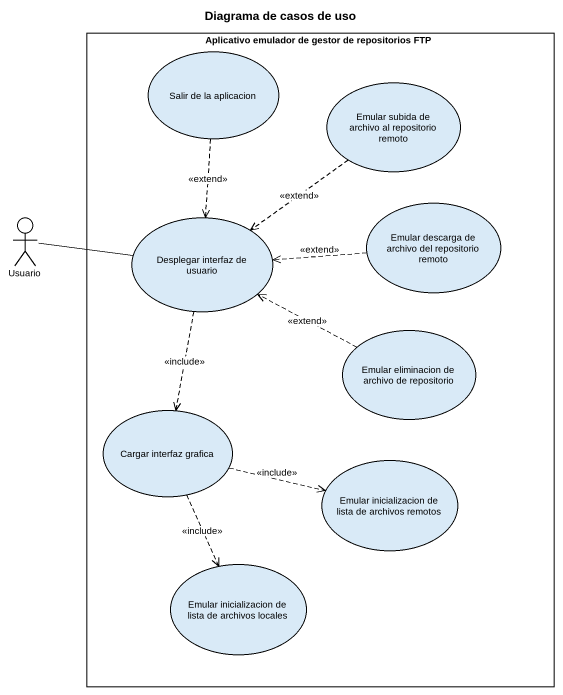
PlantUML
@startuml
title Diagrama de casos de uso
rectangle "Aplicativo emulador de gestor de repositorios FTP" as Aplicativo_emulador_de {
  usecase "Salir de la aplicacion" as Salir_de_la_aplicacion
  usecase "Emular subida de archivo al repositorio remoto" as Emular_subida_de_archivo_al
  usecase "Desplegar interfaz de usuario" as Desplegar_interfaz_de
  usecase "Emular descarga de archivo del repositorio remoto" as Emular_descarga_de_archivo
  usecase "Emular eliminacion de archivo de repositorio" as Emular_eliminacion_de
  usecase "Cargar interfaz grafica" as Cargar_interfaz_grafica
  usecase "Emular inicializacion de lista de archivos remotos" as Emular_inicializacion_de
  usecase "Emular inicializacion de lista de archivos locales" as Emular_inicializacion_de_2
}
actor Usuario
Salir_de_la_aplicacion ..> Desplegar_interfaz_de : <<extend>>
Emular_subida_de_archivo_al ..> Desplegar_interfaz_de : <<extend>>
Usuario -right- Desplegar_interfaz_de
Desplegar_interfaz_de ..> Cargar_interfaz_grafica : <<include>>
Emular_descarga_de_archivo .left.> Desplegar_interfaz_de : <<extend>>
Emular_eliminacion_de .left.> Desplegar_interfaz_de : <<extend>>
Cargar_interfaz_grafica .right.> Emular_inicializacion_de : <<include>>
Cargar_interfaz_grafica ..> Emular_inicializacion_de_2 : <<include>>
@enduml
